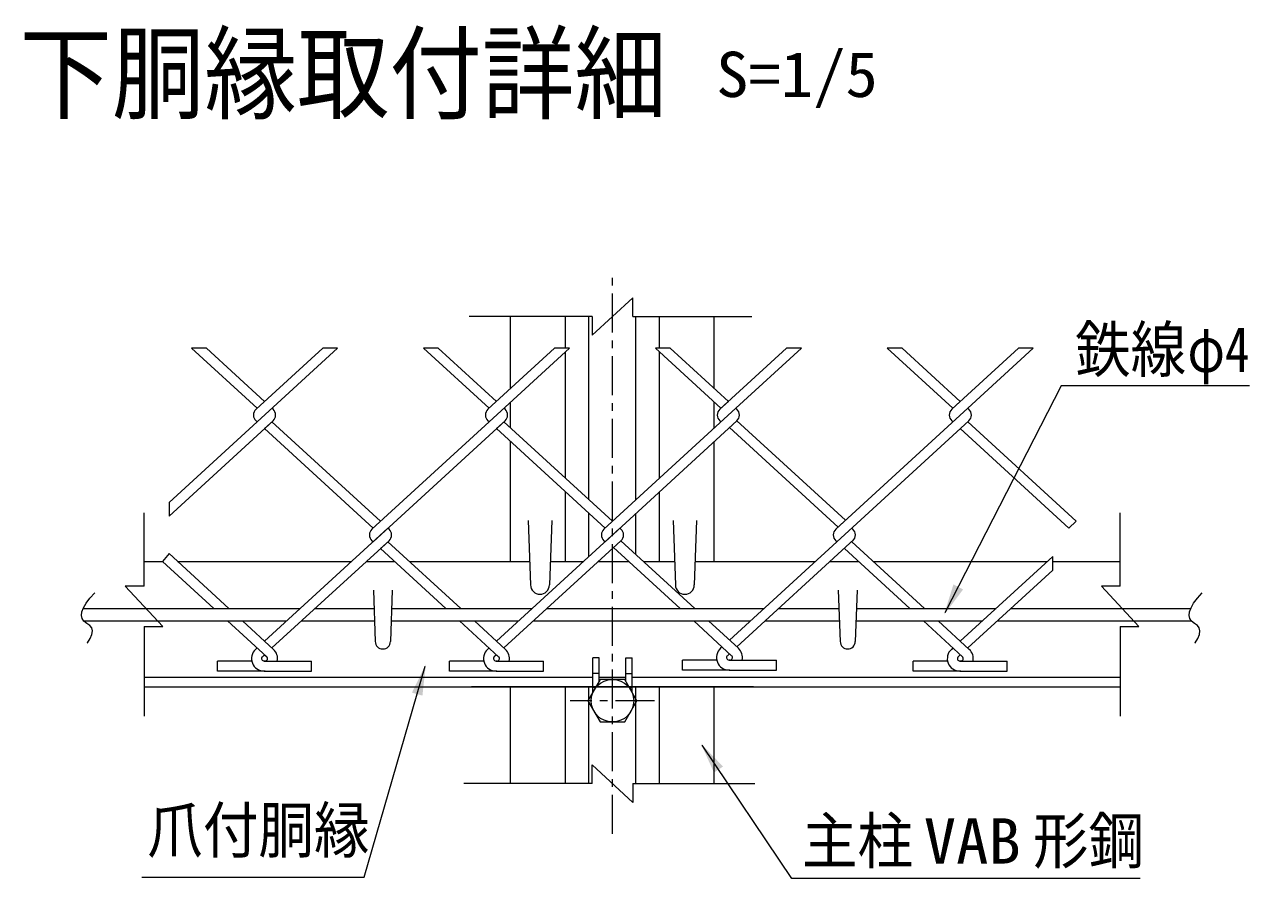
# Model space of a CAD drawing. Units: millimetres, scale not verified, with parts at other scales. Extents: x -4455 to 4455, y -3150 to 3150.
# Drawn here: x 1616 to 2789, y -467 to 351 of the extents above; entities that cross this region are included whole.
import ezdxf
from ezdxf.enums import TextEntityAlignment as Align

# ---------------------------------------------------------------- set-up
doc = ezdxf.new("R2010")
doc.units = ezdxf.units.MM
doc.header["$LTSCALE"] = 30
doc.linetypes.add('USER1', pattern=[2, 1.25, -0.25, 0.25, -0.25])
doc.layers.add('0-0_7詳細', color=7, linetype='Continuous', lineweight=18)
doc.styles.add('ＭＳ ゴシック', font='')
doc.styles.get('ＭＳ ゴシック').set_extended_font_data('MS Gothic')

msp = doc.modelspace()

# ---------------------------------------------------------------- linework, layer by layer
at = {"layer": '0-0_7詳細', "color": 1, "linetype": 'USER1'}
for p, q in [((2179.06, -424.09), (2179.06, 115.68)), ((2219.36, -296.5), (2138.71, -296.5))]:
    msp.add_line(p, q, dxfattribs=at)
at = {"layer": '0-0_7詳細', "color": 4}
for p, q in [((2198.45, 89.29), (2159.67, 53.29)), ((2198.45, 71.29), (2198.45, 89.29)), ((2159.67, 71.29), (2041.87, 71.29)), ((2159.67, 71.29), (2159.67, 53.29)), ((2198.45, 71.29), (2312.39, 71.29)), ((1730.68, -186.81), (1730.68, -116.62)), ((2665.15, -186.81), (2665.15, -116.62)), ((1748.68, -225.58), (1712.68, -186.81)), ((1730.68, -186.81), (1712.68, -186.81)), ((2665.15, -186.81), (2647.15, -186.81)), ((1730.68, -225.58), (1730.68, -311.16)), ((1730.68, -225.58), (1748.68, -225.58)), ((2665.15, -225.58), (2665.15, -311.16)), ((2198.45, -393.85), (2159.67, -357.85)), ((2159.67, -375.85), (2159.67, -357.85)), ((2159.67, -375.85), (2036.86, -375.85)), ((2198.45, -375.85), (2315.26, -375.85)), ((2198.45, -375.85), (2198.45, -393.85))]:
    msp.add_line(p, q, dxfattribs=at)
at = {"layer": '0-0_7詳細', "lineweight": 9}
for p, q in [((2081.56, 2.36), (2081.56, 71.29)), ((2134.06, 41.01), (2134.06, 71.29)), ((2156.56, -104.15), (2156.56, 71.29)), ((2201.56, -104.15), (2201.56, 71.29)), ((2224.06, 41.01), (2224.06, 71.29)), ((2276.56, 2.36), (2276.56, 71.29)), ((2134.06, -83.53), (2134.06, 37.45)), ((2224.06, -83.53), (2224.06, 37.45)), ((2081.56, -35.43), (2081.56, -10.66)), ((2276.56, -35.43), (2276.56, -10.66)), ((2076.22, -17.51), (2075.15, -16.53)), ((2081.56, -163.14), (2081.56, -48.45)), ((2276.56, -163.14), (2276.56, -48.45)), ((2134.06, -163.14), (2134.06, -96.55)), ((2224.06, -163.14), (2224.06, -96.55)), ((2156.56, -158.41), (2156.56, -117.17)), ((2201.56, -156.44), (2201.56, -117.17)), ((2098.45, -124.14), (2100.7, -185.64)), ((2120.95, -124.14), (2118.7, -185.64)), ((2237.17, -124.14), (2239.42, -185.64)), ((2259.67, -124.14), (2257.42, -185.64)), ((1730.68, -163.14), (1748.46, -163.14)), ((1762.67, -163.14), (1929.36, -163.14)), ((1943.57, -163.14), (1970.49, -163.14)), ((1984.7, -163.14), (2099.88, -163.14)), ((2119.52, -163.14), (2151.39, -163.14)), ((2165.6, -163.14), (2194.66, -163.14)), ((2208.87, -163.14), (2238.6, -163.14)), ((2258.24, -163.14), (2373.42, -163.14)), ((2387.63, -163.14), (2414.55, -163.14)), ((2428.76, -163.14), (2595.45, -163.14)), ((2600.55, -163.14), (2665.15, -163.14)), ((1950.24, -190.6), (1952.04, -239.8)), ((1968.24, -190.6), (1966.44, -239.8)), ((2395.33, -190.6), (2397.13, -239.8)), ((2413.33, -190.6), (2411.53, -239.8)), ((1672.38, -208.14), (1880.25, -208.14)), ((1894.46, -208.14), (1950.88, -208.14)), ((1967.6, -208.14), (2102.28, -208.14)), ((2116.49, -208.14), (2324.31, -208.14)), ((2338.52, -208.14), (2395.97, -208.14)), ((2412.69, -208.14), (2546.34, -208.14)), ((2560.55, -208.14), (2732.81, -208.14)), ((1672.92, -220.14), (1867.16, -220.14)), ((1881.37, -220.14), (1951.32, -220.14)), ((1967.16, -220.14), (2089.19, -220.14)), ((2103.4, -220.14), (2311.22, -220.14)), ((2325.42, -220.14), (2396.41, -220.14)), ((2412.25, -220.14), (2533.24, -220.14)), ((2547.45, -220.14), (2733.35, -220.14)), ((2160.31, -288.23), (2160.31, -255.46)), ((2166.31, -255.46), (2160.31, -255.46)), ((2166.31, -277.84), (2166.31, -255.46)), ((2197.81, -288.23), (2197.81, -255.46)), ((1730.68, -274.14), (2160.31, -274.14)), ((2166.31, -270.46), (2160.31, -270.46)), ((2166.31, -274.14), (2191.81, -274.14)), ((2191.81, -270.46), (2197.81, -270.46)), ((2197.81, -274.14), (2665.15, -274.14)), ((1730.68, -283.14), (2160.31, -283.14)), ((2314.06, -283.14), (2044.06, -283.14)), ((2081.56, -375.85), (2081.56, -283.14)), ((2134.06, -375.85), (2134.06, -283.14)), ((2156.56, -375.85), (2156.56, -283.14)), ((2162.78, -283.96), (2160.31, -283.96)), ((2163.25, -283.14), (2194.87, -283.14)), ((2195.34, -283.96), (2197.81, -283.96)), ((2197.81, -283.14), (2665.15, -283.14)), ((2201.56, -375.85), (2201.56, -283.14)), ((2224.06, -375.85), (2224.06, -283.14)), ((2276.56, -375.85), (2276.56, -283.14))]:
    msp.add_line(p, q, dxfattribs=at)
at = {"layer": '0-0_7詳細', "color": 3}
for p, q in [((1838.91, -16.53), (1776.11, 41.01)), ((1790.32, 41.01), (1776.11, 41.01)), ((1846.02, -10.02), (1790.32, 41.01)), ((1901.71, 41.01), (1837.84, -17.51)), ((1915.92, 41.01), (1838.91, -29.55)), ((1915.92, 41.01), (1901.71, 41.01)), ((2060.94, -16.53), (1998.14, 41.01)), ((2012.35, 41.01), (1998.14, 41.01)), ((2068.05, -10.02), (2012.35, 41.01)), ((2123.74, 41.01), (2059.87, -17.51)), ((2137.95, 41.01), (2060.94, -29.55)), ((2137.95, 41.01), (2123.74, 41.01)), ((2282.97, -16.53), (2220.17, 41.01)), ((2234.38, 41.01), (2220.17, 41.01)), ((2290.07, -10.02), (2234.38, 41.01)), ((2345.77, 41.01), (2281.9, -17.51)), ((2359.98, 41.01), (2297.18, -16.53)), ((2359.98, 41.01), (2345.77, 41.01)), ((2505, -16.53), (2442.2, 41.01)), ((2456.41, 41.01), (2442.2, 41.01)), ((2512.1, -10.02), (2456.41, 41.01)), ((2567.8, 41.01), (2503.93, -17.51)), ((2582.01, 41.01), (2519.21, -16.53)), ((2582.01, 41.01), (2567.8, 41.01)), ((2290.07, -10.02), (2281.9, -17.51)), ((2512.1, -10.02), (2503.93, -17.51)), ((1854.19, -17.51), (1853.12, -16.53)), ((2297.18, -16.53), (2170.88, -132.26)), ((2298.25, -17.51), (2297.18, -16.53)), ((2298.25, -17.51), (2297.18, -16.53)), ((2519.21, -16.53), (2392.91, -132.26)), ((2520.28, -17.51), (2519.21, -16.53)), ((2520.28, -17.51), (2519.21, -16.53)), ((1854.19, -28.57), (1754.57, -119.86)), ((1838.91, -29.55), (1754.57, -106.84)), ((1838.91, -29.55), (1837.84, -28.57)), ((1838.91, -29.55), (1837.84, -28.57)), ((1854.19, -28.57), (1846.02, -36.06)), ((1957.03, -124.77), (1853.12, -29.55)), ((2060.94, -29.55), (1948.86, -132.26)), ((2076.22, -28.57), (1949.93, -144.3)), ((2060.94, -29.55), (2059.87, -28.57)), ((2060.94, -29.55), (2059.87, -28.57)), ((2076.22, -28.57), (2068.05, -36.06)), ((2179.06, -124.77), (2075.15, -29.55)), ((2298.25, -28.57), (2171.96, -144.3)), ((2282.97, -29.55), (2281.9, -28.57)), ((2282.97, -29.55), (2281.9, -28.57)), ((2395.05, -130.3), (2291.15, -35.08)), ((2402.16, -123.79), (2298.25, -28.57)), ((2520.28, -28.57), (2393.98, -144.3)), ((2505, -29.55), (2503.93, -28.57)), ((2505, -29.55), (2503.93, -28.57)), ((2623.12, -124.77), (2519.21, -29.55)), ((1949.93, -131.28), (1846.02, -36.06)), ((2171.96, -131.28), (2068.05, -36.06)), ((2616.01, -131.28), (2512.1, -36.06)), ((1754.57, -106.84), (1754.57, -119.86)), ((2401.09, -124.77), (2392.91, -132.26)), ((2616.01, -131.28), (2623.12, -124.77)), ((1964.14, -131.28), (1846.02, -239.51)), ((1965.21, -132.26), (1964.14, -131.28)), ((2186.17, -131.28), (2068.05, -239.51)), ((2187.24, -132.26), (2186.17, -131.28)), ((2409.26, -130.3), (2291.15, -238.53)), ((2409.26, -132.26), (2408.19, -131.28)), ((2409.26, -132.26), (2408.19, -131.28)), ((1965.21, -143.32), (1853.12, -246.03)), ((1949.93, -144.3), (1948.86, -143.32)), ((1949.93, -144.3), (1948.86, -143.32)), ((1965.21, -143.32), (1957.03, -150.81)), ((2019.6, -208.14), (1957.03, -150.81)), ((2033.81, -208.14), (1964.14, -144.3)), ((2187.24, -143.32), (2075.15, -246.03)), ((2171.96, -144.3), (2170.88, -143.32)), ((2171.96, -144.3), (2170.88, -143.32)), ((2243.77, -208.14), (2180.13, -149.83)), ((2257.98, -208.14), (2187.24, -143.32)), ((2410.33, -142.34), (2298.25, -245.04)), ((2393.98, -144.3), (2392.91, -143.32)), ((2393.98, -144.3), (2392.91, -143.32)), ((2463.66, -208.14), (2401.09, -150.81)), ((2477.87, -208.14), (2408.19, -144.3)), ((1797.57, -208.14), (1748.46, -163.14)), ((2600.55, -158.46), (2512.1, -239.51)), ((2600.55, -171.48), (2600.55, -158.46)), ((2600.55, -171.48), (2519.21, -246.03)), ((1848.08, -254.42), (1810.67, -220.14)), ((1854.56, -247.34), (1824.88, -220.14)), ((2070.1, -254.42), (2032.7, -220.14)), ((2076.59, -247.34), (2046.91, -220.14)), ((2293.2, -253.44), (2256.87, -220.14)), ((2299.69, -246.36), (2271.07, -220.14)), ((2514.16, -254.42), (2476.75, -220.14)), ((2520.64, -247.34), (2490.96, -220.14)), ((1838.91, -246.03), (1837.48, -247.34)), ((1853.12, -246.03), (1854.56, -247.34)), ((2060.94, -246.03), (2059.5, -247.34)), ((2284.04, -245.04), (2282.6, -246.36)), ((2505, -246.03), (2503.56, -247.34)), ((1846.02, -252.54), (1843.96, -254.42)), ((1846.02, -252.54), (1848.08, -254.42)), ((2068.05, -252.54), (2065.99, -254.42)), ((2246.15, -267.21), (2246.15, -257.61)), ((2278.95, -257.61), (2246.15, -257.61)), ((2291.15, -251.55), (2289.09, -253.44)), ((2290.71, -257.61), (2336.15, -257.61)), ((2291.58, -257.61), (2290.71, -257.61)), ((2336.15, -267.21), (2336.15, -257.61)), ((2512.1, -252.54), (2510.05, -254.42)), ((1801.02, -268.19), (1801.02, -258.59)), ((1833.82, -258.59), (1801.02, -258.59)), ((1846.45, -268.19), (1801.02, -268.19)), ((1845.58, -258.59), (1891.02, -258.59)), ((1846.45, -258.59), (1845.58, -258.59)), ((1845.58, -268.19), (1891.02, -268.19)), ((1891.02, -268.19), (1891.02, -258.59)), ((2055.85, -258.59), (2023.05, -258.59)), ((2023.05, -268.19), (2023.05, -258.59)), ((2068.48, -268.19), (2023.05, -268.19)), ((2068.48, -258.59), (2067.61, -258.59)), ((2067.61, -258.59), (2113.05, -258.59)), ((2067.61, -268.19), (2113.05, -268.19)), ((2113.05, -268.19), (2113.05, -258.59)), ((2291.58, -267.21), (2246.15, -267.21)), ((2290.71, -267.21), (2336.15, -267.21)), ((2499.91, -258.59), (2467.1, -258.59)), ((2467.1, -268.19), (2467.1, -258.59)), ((2512.54, -268.19), (2467.1, -268.19)), ((2511.67, -258.59), (2557.1, -258.59)), ((2512.54, -258.59), (2511.67, -258.59)), ((2511.67, -268.19), (2557.1, -268.19)), ((2557.1, -268.19), (2557.1, -258.59))]:
    msp.add_line(p, q, dxfattribs=at)
at = {"layer": '0-0_7詳細', "color": 1}
for points in [[(2788.99, 4.97), (2608.75, 4.97), (2497.42, -212.52)], [(2684.44, -466.73), (2350.84, -466.73), (2264.94, -339.24)]]:
    msp.add_lwpolyline(points, dxfattribs=at)
at = {"layer": '0-0_7詳細', "color": 3}
msp.add_lwpolyline([(1811.78, -208.14), (1754.57, -155.72), (1748.46, -163.14)], dxfattribs=at)
at = {"layer": '0-0_7詳細', "color": 4}
for points in [[(2665.15, -225.58), (2683.15, -225.58), (2647.15, -186.81)], [(1676.12, -241.41), (1676.43, -241.03), (1679.09, -236.83), (1680.66, -233.07), (1681.13, -229.75), (1680.5, -226.88), (1678.78, -224.45), (1675.96, -222.46), (1673.14, -220.45), (1671.38, -217.97), (1670.7, -215.01), (1671.09, -211.58), (1672.56, -207.67), (1675.1, -203.29), (1678.71, -198.43), (1683.4, -193.1)], [(2736.54, -241.41), (2736.86, -241.03), (2739.52, -236.83), (2741.08, -233.07), (2741.55, -229.75), (2740.93, -226.88), (2739.21, -224.45), (2736.39, -222.46), (2733.56, -220.45), (2731.81, -217.97), (2731.13, -215.01), (2731.52, -211.58), (2732.99, -207.67), (2735.53, -203.29), (2739.14, -198.43), (2743.83, -193.1)], [(1728.36, -465.34), (1941.45, -465.34), (1999.92, -263.33)]]:
    msp.add_lwpolyline(points, dxfattribs=at)
at = {"layer": '0-0_7詳細', "lineweight": 9}
msp.add_lwpolyline([(2191.81, -277.84), (2191.81, -255.46), (2197.81, -255.46)], dxfattribs=at)
at = {"layer": '0-0_7詳細', "color": 3}
msp.add_lwpolyline([(2155.54, -296.5), (2167.3, -316.86), (2190.82, -316.86), (2202.58, -296.5), (2190.82, -276.13), (2167.3, -276.13)], close=True, dxfattribs=at)
msp.add_circle((2179.06, -296.5), 20.4, dxfattribs=at)
for centre, radius, start, end in [((1842.91, -23.04), 7.5, 132.5, 227.5), ((1849.13, -23.04), 7.5, 312.5, 47.5), ((2064.94, -23.04), 7.5, 132.5, 227.5), ((2071.15, -23.04), 7.5, 312.5, 47.5), ((2286.97, -23.04), 7.5, 132.5, 227.5), ((2293.18, -23.04), 7.5, 312.5, 47.5), ((2508.99, -23.04), 7.5, 132.5, 227.5), ((2515.21, -23.04), 7.5, 312.5, 47.5), ((1953.92, -137.79), 7.5, 132.5, 227.5), ((1960.14, -137.79), 7.5, 312.5, 47.5), ((2175.95, -137.79), 7.5, 132.5, 227.5), ((2182.17, -137.79), 7.5, 312.5, 47.5), ((2397.98, -137.79), 7.5, 132.5, 227.5), ((2404.2, -137.79), 7.5, 312.5, 47.5), ((1845.58, -256.19), 12, 132.5, 270), ((1845.58, -256.19), 2.4, 132.5, 270), ((1846.45, -256.19), 2.4, 270, 47.5), ((1846.45, -256.19), 12, 348.46304, 47.5), ((2067.61, -256.19), 12, 132.5, 270), ((2067.61, -256.19), 2.4, 132.5, 270), ((2068.48, -256.19), 2.4, 270, 47.5), ((2068.48, -256.19), 12, 348.46304, 47.5), ((2290.71, -255.21), 12, 132.5, 270), ((2290.71, -255.21), 2.4, 132.5, 270), ((2291.58, -255.21), 2.4, 270, 47.5), ((2291.58, -255.21), 12, 348.46304, 47.5), ((2511.67, -256.19), 12, 132.5, 270), ((2511.67, -256.19), 2.4, 132.5, 270), ((2512.54, -256.19), 2.4, 270, 47.5), ((2512.54, -256.19), 12, 348.46304, 47.5)]:
    msp.add_arc(centre, radius, start, end, dxfattribs=at)
at = {"layer": '0-0_7詳細', "lineweight": 9}
for centre, radius in [((2109.7, -185.64), 9), ((2248.42, -185.64), 9), ((1959.24, -239.8), 7.2), ((2404.33, -239.8), 7.2)]:
    msp.add_arc(centre, radius, 180, 0, dxfattribs=at)
at = {"layer": '0-0_7詳細', "color": 1}
for points in [[(2496.5, -214.3), (2505.54, -185.22), (2514.81, -189.97)], [(2263.82, -337.58), (2284.9, -359.55), (2276.26, -365.37)]]:
    msp.add_solid(points, dxfattribs=at)
at = {"layer": '0-0_7詳細', "color": 4}
msp.add_solid([(2000.48, -261.41), (1997.14, -291.68), (1987.13, -288.78)], dxfattribs=at)

# ---------------------------------------------------------------- texts
at = {"layer": '0-0_7詳細', "style": 'ＭＳ ゴシック', "width": 0.9}
msp.add_text('下胴縁取付詳細', height=72.14, dxfattribs=at).set_placement((1611.31, 246.36), align=Align.BOTTOM_LEFT)
at = {"layer": '0-0_7詳細', "color": 3, "style": 'ＭＳ ゴシック'}
for s, width, p in [('S=1/5', 1.05, (2278.4, 268.45)), ('鉄線', 0.9, (2621.97, 5.18)), ('φ4', 0.8, (2729.64, 5.18)), ('爪付胴縁', 0.9, (1733.74, -455.02)), ('主柱', 0.9, (2360.48, -465.27)), ('VAB', 1.05, (2477.14, -465.46)), ('形鋼', 0.9, (2581.71, -465.27))]:
    msp.add_text(s, height=43.33, dxfattribs=dict(at, width=width)).set_placement(p, align=Align.BOTTOM_LEFT)

doc.saveas('drawing.dxf')
